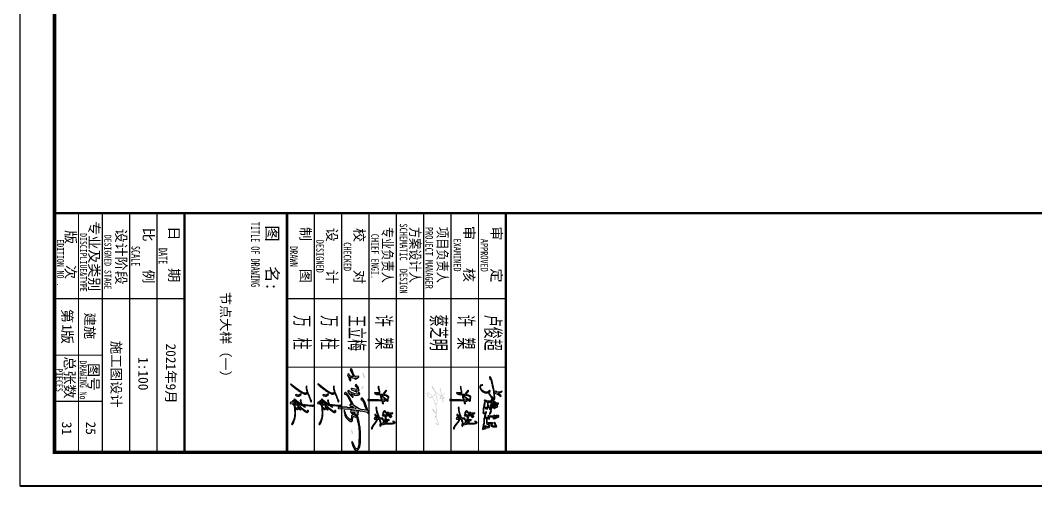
# Model space of a CAD drawing. Extents: x 826826 to 1642106, y -156213 to 399140.
# Drawn here: x 1490346 to 1497771, y 282493 to 285901 of the extents above; entities that cross this region are included whole.
import ezdxf
from ezdxf.enums import TextEntityAlignment as Align

# ---------------------------------------------------------------- set-up
doc = ezdxf.new("R2010")
doc.units = 0
doc.header["$LTSCALE"] = 1000
doc.layers.get('0').update_dxf_attribs({"linetype": 'CONTINUOUS'})
doc.layers.add('yichutu', color=7, linetype='CONTINUOUS')
doc.layers.add('图签文字', color=4, linetype='CONTINUOUS')
for name, color, linetype, lineweight in [('可改文字', 6, 'CONTINUOUS', 18), ('图框', 9, 'CONTINUOUS', 18), ('图签', 147, 'CONTINUOUS', 18)]:
    doc.layers.add(name, color=color, linetype=linetype, lineweight=lineweight)
doc.styles.add('宋体', font='', dxfattribs={"height": 50})
doc.styles.add('建筑图签-1', font='simhei.ttf', dxfattribs={"width": 0.7})
doc.styles.add('建筑图签-2', font='TXT.shx', dxfattribs={"width": 0.5, "bigfont": 'HZTXT.shx'})
doc.styles.get('宋体').set_extended_font_data('SimSun')

# ---------------------------------------------------------------- blocks, each defined once
blk = doc.blocks.new('ljc')
at = {"linetype": 'Continuous'}
h = blk.add_hatch(color=0, dxfattribs=at)
h.paths.add_polyline_path([(2022.8, 1567.7), (2018.8, 1563.7), (2019.8, 1561.7), (2023.8, 1561.7), (2021.8, 1551.7), (1954.8, 1537.7), (1932.8, 1529.7), (1929.8, 1526.7), (1928.8, 1524.7), (1930.8, 1522.7), (1943.8, 1523.7), (1945.8, 1525.7), (1941.8, 1527.7), (1959.8, 1534.7), (1966.8, 1534.7), (1974.8, 1537.7), (1984.8, 1538.7), (1997.8, 1542.7), (2009.8, 1543.7), (2017.8, 1546.7), (2024.8, 1545.7), (2034.8, 1548.7), (2060.8, 1549.7), (2051.8, 1536.7), (2041.8, 1527.7), (2027.8, 1520.7), (2022.8, 1520.7), (2017.8, 1525.7), (2014.8, 1526.7), (2012.8, 1524.7), (2012.8, 1520.7), (2018.8, 1515.7), (2021.8, 1507.7), (2021.8, 1493.7), (2011.8, 1476.7), (1999.8, 1468.7), (1987.8, 1466.7), (1981.8, 1472.7), (1979.8, 1479.7), (1977.8, 1481.7), (1977.8, 1474.7), (1980.8, 1467.7), (1987.8, 1462.7), (1993.8, 1462.7), (2004.8, 1466.7), (2017.8, 1477.7), (2026.8, 1492.7), (2027.8, 1503.7), (2024.8, 1516.7), (2032.8, 1517.7), (2053.8, 1532.7), (2066.8, 1548.7), (2066.8, 1551.7), (2063.8, 1554.7), (2028.8, 1552.7), (2035.8, 1574.7), (2048.8, 1590.7), (2046.8, 1592.7), (2042.8, 1591.7), (2027.8, 1572.7), (2024.8, 1588.7), (2020.8, 1596.7), (2017.8, 1598.7), (2016.8, 1596.7), (2019.8, 1589.7)])
h.paths.add_polyline_path([(2080.8, 1521.7), (2080.8, 1527.7), (2074.8, 1540.7), (2092.8, 1561.7), (2096.8, 1571.7), (2093.8, 1576.7), (2086.8, 1575.7), (2088.8, 1571.7), (2091.8, 1571.7), (2090.8, 1566.7), (2079.8, 1550.7), (2065.8, 1536.7), (2064.8, 1534.7), (2066.8, 1532.7), (2072.8, 1534.7), (2076.8, 1522.7), (2076.8, 1512.7), (2071.8, 1495.7), (2071.8, 1491.7), (2073.8, 1489.7), (2077.8, 1493.7), (2082.8, 1509.7), (2098.8, 1509.7), (2118.8, 1506.7), (2118.8, 1499.7), (2115.8, 1495.7), (2107.8, 1492.7), (2086.8, 1495.7), (2083.8, 1491.7), (2086.8, 1488.7), (2102.8, 1487.7), (2121.8, 1482.7), (2139.8, 1483.7), (2147.8, 1481.7), (2151.8, 1485.7), (2151.8, 1490.7), (2147.8, 1487.7), (2124.8, 1487.7), (2113.8, 1489.7), (2123.8, 1498.7), (2125.8, 1508.7), (2120.8, 1511.7), (2118.8, 1510.7), (2107.8, 1513.7), (2123.8, 1522.7), (2131.8, 1531.7), (2129.8, 1534.7), (2120.8, 1535.7), (2114.8, 1532.7), (2108.8, 1532.7), (2122.8, 1554.7), (2120.8, 1558.7), (2113.8, 1556.7), (2115.8, 1563.7), (2114.8, 1568.7), (2110.8, 1572.7), (2104.8, 1571.7), (2092.8, 1553.7)])
h.paths.add_polyline_path([(2088.8, 1534.7), (2096.8, 1534.7), (2111.8, 1550.7), (2115.8, 1551.7), (2110.8, 1542.7), (2098.8, 1527.7), (2100.8, 1525.7), (2113.8, 1527.7), (2120.8, 1530.7), (2123.8, 1529.7), (2117.8, 1523.7), (2100.8, 1514.7), (2083.8, 1513.7), (2083.8, 1517.7)], flags=16)
h.paths.add_polyline_path([(2092.8, 1536.7), (2094.8, 1539.7), (2102.8, 1545.7), (2095.8, 1536.7)], flags=16)
h.paths.add_polyline_path([(2092.8, 1543.7), (2093.8, 1548.7), (2105.8, 1567.7), (2108.8, 1568.7), (2110.8, 1566.7), (2107.8, 1553.7), (2103.8, 1549.7)], flags=16)
h.paths.add_polyline_path([(2140.8, 1533.7), (2137.8, 1532.7), (2136.8, 1530.7), (2141.8, 1526.7), (2154.8, 1521.7), (2157.8, 1522.7), (2152.8, 1527.7)])
h.paths.add_polyline_path([(2174.8, 1521.7), (2172.8, 1523.7), (2171.8, 1545.7), (2182.8, 1544.7), (2184.8, 1546.7), (2182.8, 1556.7), (2177.8, 1565.7), (2176.8, 1560.7), (2179.8, 1555.7), (2180.8, 1549.7), (2174.8, 1549.7), (2169.8, 1553.7), (2168.8, 1573.7), (2170.8, 1573.7), (2174.8, 1568.7), (2175.8, 1570.7), (2169.8, 1578.7), (2166.8, 1578.7), (2164.8, 1576.7), (2163.8, 1561.7), (2165.8, 1552.7), (2162.8, 1552.7), (2161.8, 1550.7), (2166.8, 1546.7), (2168.8, 1536.7), (2168.8, 1523.7), (2165.8, 1520.7), (2164.8, 1516.7), (2167.8, 1512.7), (2169.8, 1512.7), (2172.8, 1516.7), (2179.8, 1516.7), (2177.8, 1501.7), (2174.8, 1499.7), (2166.8, 1498.7), (2174.8, 1495.7), (2179.8, 1496.7), (2182.8, 1499.7), (2183.8, 1510.7), (2186.8, 1520.7), (2184.8, 1522.7)])
h.paths.add_polyline_path([(2232.8, 1541.7), (2232.8, 1563.7), (2230.8, 1566.7), (2214.8, 1557.7), (2209.8, 1556.7), (2205.8, 1551.7), (2210.8, 1547.7), (2210.8, 1550.7), (2228.8, 1559.7), (2227.8, 1541.7), (2226.8, 1536.7), (2223.8, 1532.7), (2219.8, 1533.7), (2212.8, 1541.7), (2210.8, 1542.7), (2208.8, 1540.7), (2208.8, 1507.7), (2188.8, 1507.7), (2186.8, 1505.7), (2190.8, 1502.7), (2212.8, 1502.7), (2216.8, 1510.7), (2221.8, 1515.7), (2231.8, 1517.7), (2233.8, 1512.7), (2233.8, 1504.7), (2226.8, 1504.7), (2231.8, 1501.7), (2231.8, 1499.7), (2227.8, 1496.7), (2228.8, 1492.7), (2238.8, 1494.7), (2242.8, 1488.7), (2242.8, 1485.7), (2211.8, 1491.7), (2188.8, 1491.7), (2178.8, 1493.7), (2175.8, 1495.7), (2166.8, 1495.7), (2163.8, 1497.7), (2153.8, 1498.7), (2146.8, 1502.7), (2143.8, 1502.7), (2142.8, 1500.7), (2143.8, 1497.7), (2152.8, 1493.7), (2173.8, 1490.7), (2185.8, 1486.7), (2210.8, 1486.7), (2221.8, 1483.7), (2229.8, 1483.7), (2242.8, 1479.7), (2248.8, 1479.7), (2250.8, 1481.7), (2243.8, 1495.7), (2245.8, 1498.7), (2237.8, 1502.7), (2238.8, 1512.7), (2236.8, 1519.7), (2232.8, 1522.7), (2223.8, 1521.7), (2213.8, 1515.7), (2211.8, 1521.7), (2212.8, 1535.7), (2219.8, 1529.7), (2227.8, 1529.7), (2229.8, 1531.7)])
at = {"color": 0, "linetype": 'Continuous'}
for points in [[(1929.8, 1526.7), (1928.8, 1524.7), (1930.8, 1522.7), (1943.8, 1523.7), (1945.8, 1525.7), (1941.8, 1527.7), (1959.8, 1534.7), (1966.8, 1534.7), (1974.8, 1537.7), (1984.8, 1538.7), (1997.8, 1542.7), (2009.8, 1543.7), (2017.8, 1546.7), (2024.8, 1545.7), (2034.8, 1548.7), (2060.8, 1549.7), (2051.8, 1536.7), (2041.8, 1527.7), (2027.8, 1520.7), (2022.8, 1520.7), (2017.8, 1525.7), (2014.8, 1526.7), (2012.8, 1524.7), (2012.8, 1520.7), (2018.8, 1515.7), (2021.8, 1507.7), (2021.8, 1493.7), (2011.8, 1476.7), (1999.8, 1468.7), (1987.8, 1466.7), (1981.8, 1472.7), (1979.8, 1479.7), (1977.8, 1481.7), (1977.8, 1474.7), (1980.8, 1467.7), (1987.8, 1462.7), (1993.8, 1462.7), (2004.8, 1466.7), (2017.8, 1477.7), (2026.8, 1492.7), (2027.8, 1503.7), (2024.8, 1516.7), (2032.8, 1517.7), (2053.8, 1532.7), (2066.8, 1548.7), (2066.8, 1551.7), (2063.8, 1554.7), (2028.8, 1552.7), (2035.8, 1574.7), (2048.8, 1590.7), (2046.8, 1592.7), (2042.8, 1591.7), (2027.8, 1572.7), (2024.8, 1588.7), (2020.8, 1596.7), (2017.8, 1598.7), (2016.8, 1596.7), (2019.8, 1589.7), (2022.8, 1567.7), (2018.8, 1563.7), (2019.8, 1561.7), (2023.8, 1561.7), (2021.8, 1551.7), (1954.8, 1537.7), (1932.8, 1529.7), (1929.8, 1526.7)], [(2015.8, 1560.7), (2014.8, 1559.7), (2016.8, 1559.7), (2015.8, 1560.7)], [(2016.8, 1561.7), (2015.8, 1560.7), (2018.8, 1560.7), (2016.8, 1561.7)], [(2065.8, 1536.7), (2064.8, 1534.7), (2066.8, 1532.7), (2072.8, 1534.7), (2076.8, 1522.7), (2076.8, 1512.7), (2071.8, 1495.7), (2071.8, 1491.7), (2073.8, 1489.7), (2077.8, 1493.7), (2082.8, 1509.7), (2098.8, 1509.7), (2118.8, 1506.7), (2118.8, 1499.7), (2115.8, 1495.7), (2107.8, 1492.7), (2086.8, 1495.7), (2083.8, 1491.7), (2086.8, 1488.7), (2102.8, 1487.7), (2121.8, 1482.7), (2139.8, 1483.7), (2147.8, 1481.7), (2151.8, 1485.7), (2151.8, 1490.7), (2147.8, 1487.7), (2124.8, 1487.7), (2113.8, 1489.7), (2123.8, 1498.7), (2125.8, 1508.7), (2120.8, 1511.7), (2118.8, 1510.7), (2107.8, 1513.7), (2123.8, 1522.7), (2131.8, 1531.7), (2129.8, 1534.7), (2120.8, 1535.7), (2114.8, 1532.7), (2108.8, 1532.7), (2122.8, 1554.7), (2120.8, 1558.7), (2113.8, 1556.7), (2115.8, 1563.7), (2114.8, 1568.7), (2110.8, 1572.7), (2104.8, 1571.7), (2092.8, 1553.7), (2080.8, 1521.7), (2080.8, 1527.7), (2074.8, 1540.7), (2092.8, 1561.7), (2096.8, 1571.7), (2093.8, 1576.7), (2086.8, 1575.7), (2088.8, 1571.7), (2091.8, 1571.7), (2090.8, 1566.7), (2079.8, 1550.7), (2065.8, 1536.7)], [(2083.8, 1513.7), (2083.8, 1517.7), (2088.8, 1534.7), (2096.8, 1534.7), (2111.8, 1550.7), (2115.8, 1551.7), (2110.8, 1542.7), (2098.8, 1527.7), (2100.8, 1525.7), (2113.8, 1527.7), (2120.8, 1530.7), (2123.8, 1529.7), (2117.8, 1523.7), (2100.8, 1514.7), (2083.8, 1513.7)], [(2092.8, 1543.7), (2093.8, 1548.7), (2105.8, 1567.7), (2108.8, 1568.7), (2110.8, 1566.7), (2107.8, 1553.7), (2103.8, 1549.7), (2092.8, 1543.7)], [(2143.8, 1502.7), (2142.8, 1500.7), (2143.8, 1497.7), (2152.8, 1493.7), (2173.8, 1490.7), (2185.8, 1486.7), (2210.8, 1486.7), (2221.8, 1483.7), (2229.8, 1483.7), (2242.8, 1479.7), (2248.8, 1479.7), (2250.8, 1481.7), (2243.8, 1495.7), (2245.8, 1498.7), (2237.8, 1502.7), (2238.8, 1512.7), (2236.8, 1519.7), (2232.8, 1522.7), (2223.8, 1521.7), (2213.8, 1515.7), (2211.8, 1521.7), (2212.8, 1535.7), (2219.8, 1529.7), (2227.8, 1529.7), (2229.8, 1531.7), (2232.8, 1541.7), (2232.8, 1563.7), (2230.8, 1566.7), (2214.8, 1557.7), (2209.8, 1556.7), (2205.8, 1551.7), (2210.8, 1547.7), (2210.8, 1550.7), (2228.8, 1559.7), (2227.8, 1541.7), (2226.8, 1536.7), (2223.8, 1532.7), (2219.8, 1533.7), (2212.8, 1541.7), (2210.8, 1542.7), (2208.8, 1540.7), (2208.8, 1507.7), (2188.8, 1507.7), (2186.8, 1505.7), (2190.8, 1502.7), (2212.8, 1502.7), (2216.8, 1510.7), (2221.8, 1515.7), (2231.8, 1517.7), (2233.8, 1512.7), (2233.8, 1504.7), (2226.8, 1504.7), (2231.8, 1501.7), (2231.8, 1499.7), (2227.8, 1496.7), (2228.8, 1492.7), (2238.8, 1494.7), (2242.8, 1488.7), (2242.8, 1485.7), (2211.8, 1491.7), (2188.8, 1491.7), (2178.8, 1493.7), (2175.8, 1495.7), (2166.8, 1495.7), (2163.8, 1497.7), (2153.8, 1498.7), (2146.8, 1502.7), (2143.8, 1502.7)], [(2162.8, 1552.7), (2161.8, 1550.7), (2166.8, 1546.7), (2168.8, 1536.7), (2168.8, 1523.7), (2165.8, 1520.7), (2164.8, 1516.7), (2167.8, 1512.7), (2169.8, 1512.7), (2172.8, 1516.7), (2179.8, 1516.7), (2177.8, 1501.7), (2174.8, 1499.7), (2166.8, 1498.7), (2174.8, 1495.7), (2179.8, 1496.7), (2182.8, 1499.7), (2183.8, 1510.7), (2186.8, 1520.7), (2184.8, 1522.7), (2174.8, 1521.7), (2172.8, 1523.7), (2171.8, 1545.7), (2182.8, 1544.7), (2184.8, 1546.7), (2182.8, 1556.7), (2177.8, 1565.7), (2176.8, 1560.7), (2179.8, 1555.7), (2180.8, 1549.7), (2174.8, 1549.7), (2169.8, 1553.7), (2168.8, 1573.7), (2170.8, 1573.7), (2174.8, 1568.7), (2175.8, 1570.7), (2169.8, 1578.7), (2166.8, 1578.7), (2164.8, 1576.7), (2163.8, 1561.7), (2165.8, 1552.7), (2162.8, 1552.7)], [(2176.8, 1568.7), (2175.8, 1569.7), (2174.8, 1566.7), (2176.8, 1564.7), (2176.8, 1568.7)], [(2092.8, 1536.7), (2094.8, 1539.7), (2102.8, 1545.7), (2095.8, 1536.7), (2092.8, 1536.7)], [(2137.8, 1532.7), (2136.8, 1530.7), (2141.8, 1526.7), (2154.8, 1521.7), (2157.8, 1522.7), (2152.8, 1527.7), (2140.8, 1533.7), (2137.8, 1532.7)]]:
    blk.add_lwpolyline(points, dxfattribs=at)
blk = doc.blocks.new('A$C6AF37BC7')
h = blk.add_hatch(color=256)
h.paths.add_polyline_path([(660, -48), (672, -48), (678, -96)], flags=16)
h.paths.add_polyline_path([(708, 144), (702, 150), (660, 126), (672, 66), (666, 36), (456, -42), (366, -60), (294, -60), (276, -72), (288, -96), (456, -72), (612, -12), (564, -102), (552, -114), (546, -96), (534, -102), (534, -138), (558, -144), (654, -18), (654, 6), (672, 12), (678, -30), (648, -30), (642, -54), (654, -84), (654, -138), (684, -168), (708, -156), (714, -60), (804, -108), (948, -228), (1038, -258), (1062, -258), (1074, -246), (1056, -228), (1032, -228), (954, -192), (786, -60), (708, -30), (714, 24), (756, 30), (816, 54), (954, 48), (972, 66), (948, 84), (810, 84), (702, 48), (690, 120), (726, 132), (720, 144)])
h.paths.add_polyline_path([(852, 216), (864, 216), (870, 174), (840, 198)], flags=16)
h.paths.add_polyline_path([(-312, 282), (-318, 288), (-336, 288), (-348, 276), (-246, 180), (-222, 192), (-222, 210)], flags=17)
h.paths.add_polyline_path([(546, 330), (552, 330), (564, 300), (558, 216), (486, 174), (462, 180), (438, 222)], flags=16)
h.paths.add_polyline_path([(-102, 342), (-48, 336), (-18, 324), (18, 324), (-36, 246), (-174, 96), (-156, 246), (-132, 306)], flags=16)
h.paths.add_polyline_path([(-66, 366), (-72, 372), (-108, 372), (-138, 342), (-168, 288), (-192, 192), (-204, 18), (-228, -78), (-228, 6), (-258, 42), (-306, 48), (-438, 12), (-456, 12), (-468, 24), (-498, 0), (-486, -12), (-420, -12), (-318, 18), (-270, 18), (-252, -6), (-252, -102), (-264, -138), (-240, -156), (-216, -132), (-192, -72), (-174, 60), (-108, 66), (12, 108), (0, 0), (0, -366), (-18, -342), (-24, -372), (-6, -396), (24, -396), (24, -78), (42, 120), (108, 132), (132, 144), (144, 162), (132, 174), (66, 162), (48, 210), (48, 240), (18, 240), (12, 138), (-144, 90), (-114, 138), (-24, 228), (54, 330), (36, 354), (-18, 354)])
h.paths.add_polyline_path([(756, 378), (750, 384), (732, 384), (714, 366), (732, 360), (738, 324), (714, 180), (714, 156), (726, 144), (750, 162), (762, 366)])
h.paths.add_polyline_path([(498, 516), (492, 522), (474, 516), (492, 474), (486, 378), (444, 336), (468, 324), (552, 366), (426, 246), (408, 210), (414, 192), (462, 150), (504, 150), (552, 180), (552, 138), (570, 132), (582, 150), (588, 198), (666, 258), (648, 246), (690, 240), (702, 258), (666, 294), (588, 240), (588, 324), (564, 348), (630, 402), (654, 426), (654, 438), (636, 444), (534, 390), (576, 432), (618, 456), (630, 480), (606, 486), (570, 462), (516, 408), (516, 492)])
h.paths.add_polyline_path([(846, 594), (840, 600), (828, 600), (798, 570), (780, 522), (792, 516), (840, 570), (852, 516), (864, 264), (840, 246), (792, 246), (786, 258), (804, 294), (804, 324), (786, 330), (756, 264), (756, 240), (810, 204), (786, 174), (792, 162), (822, 186), (888, 102), (900, 96), (918, 114), (894, 216), (882, 510), (870, 570)])
at = {"linetype": 'Continuous'}
for points in [[(-66, 366), (-72, 372), (-108, 372), (-138, 342), (-168, 288), (-192, 192), (-204, 18), (-228, -78), (-228, 6), (-258, 42), (-306, 48), (-438, 12), (-456, 12), (-468, 24), (-498, 0), (-486, -12), (-420, -12), (-318, 18), (-270, 18), (-252, -6), (-252, -102), (-264, -138), (-240, -156), (-216, -132), (-192, -72), (-174, 60), (-108, 66), (12, 108), (0, 0), (0, -366), (-18, -342), (-24, -372), (-6, -396), (24, -396), (24, -78), (42, 120), (108, 132), (132, 144), (144, 162), (132, 174), (66, 162), (48, 210), (48, 240), (18, 240), (12, 138), (-144, 90), (-114, 138), (-24, 228), (54, 330), (36, 354), (-18, 354), (-66, 366)], [(498, 516), (492, 522), (474, 516), (492, 474), (486, 378), (444, 336), (468, 324), (552, 366), (426, 246), (408, 210), (414, 192), (462, 150), (504, 150), (552, 180), (552, 138), (570, 132), (582, 150), (588, 198), (666, 258), (648, 246), (690, 240), (702, 258), (666, 294), (588, 240), (588, 324), (564, 348), (630, 402), (654, 426), (654, 438), (636, 444), (534, 390), (576, 432), (618, 456), (630, 480), (606, 486), (570, 462), (516, 408), (516, 492), (498, 516)], [(756, 378), (750, 384), (732, 384), (714, 366), (732, 360), (738, 324), (714, 180), (714, 156), (726, 144), (750, 162), (762, 366), (756, 378)], [(846, 594), (840, 600), (828, 600), (798, 570), (780, 522), (792, 516), (840, 570), (852, 516), (864, 264), (840, 246), (792, 246), (786, 258), (804, 294), (804, 324), (786, 330), (756, 264), (756, 240), (810, 204), (786, 174), (792, 162), (822, 186), (888, 102), (900, 96), (918, 114), (894, 216), (882, 510), (870, 570), (846, 594)], [(-312, 282), (-318, 288), (-336, 288), (-348, 276), (-246, 180), (-222, 192), (-222, 210), (-312, 282)], [(-102, 342), (-48, 336), (-18, 324), (18, 324), (-36, 246), (-174, 96), (-156, 246), (-132, 306), (-102, 342)], [(708, 144), (702, 150), (660, 126), (672, 66), (666, 36), (456, -42), (366, -60), (294, -60), (276, -72), (288, -96), (456, -72), (612, -12), (564, -102), (552, -114), (546, -96), (534, -102), (534, -138), (558, -144), (654, -18), (654, 6), (672, 12), (678, -30), (648, -30), (642, -54), (654, -84), (654, -138), (684, -168), (708, -156), (714, -60), (804, -108), (948, -228), (1038, -258), (1062, -258), (1074, -246), (1056, -228), (1032, -228), (954, -192), (786, -60), (708, -30), (714, 24), (756, 30), (816, 54), (954, 48), (972, 66), (948, 84), (810, 84), (702, 48), (690, 120), (726, 132), (720, 144), (708, 144)], [(546, 330), (552, 330), (564, 300), (558, 216), (486, 174), (462, 180), (438, 222), (546, 330)], [(852, 216), (864, 216), (870, 174), (840, 198), (852, 216)], [(660, -48), (672, -48), (678, -96), (660, -48)]]:
    blk.add_lwpolyline(points, dxfattribs=at)
blk = doc.blocks.new('GFDDDDRG')
at = {"linetype": 'Continuous'}
h = blk.add_hatch(color=0, dxfattribs=at)
h.paths.add_polyline_path([(898707, -158931), (898709, -158928), (898704, -158914), (898704, -158897), (898689, -158882), (898689, -158871), (898666, -158816), (898649, -158759), (898612, -158707), (898600, -158707), (898591, -158721), (898612, -158738), (898635, -158776), (898646, -158816), (898672, -158871), (898672, -158882), (898640, -158874), (898594, -158871), (898565, -158862), (898488, -158813), (898421, -158684), (898396, -158646), (898373, -158623), (898361, -158623), (898352, -158632), (898349, -158649), (898364, -158652), (898370, -158646), (898396, -158678), (898459, -158796), (898439, -158793), (898430, -158805), (898430, -158813), (898453, -158839), (898462, -158839), (898465, -158833), (898453, -158819), (898470, -158828), (898485, -158851), (898479, -158854), (898465, -158848), (898401, -158845), (898384, -158839), (898263, -158839), (898257, -158845), (898257, -158854), (898263, -158859), (898427, -158865), (898488, -158874), (898499, -158885), (898496, -158888), (898473, -158880), (898450, -158885), (898439, -158897), (898442, -158917), (898473, -158946), (898453, -158966), (898453, -158992), (898447, -159006), (898450, -159018), (898447, -159026), (898424, -159015), (898387, -158975), (898364, -158928), (898358, -158900), (898347, -158880), (898344, -158905), (898355, -158952), (898373, -158986), (898410, -159029), (898439, -159047), (898459, -159047), (898468, -159032), (898468, -159006), (898476, -158972), (898488, -158972), (898514, -158983), (898525, -158975), (898519, -158963), (898499, -158954), (898459, -158908), (898485, -158905), (898502, -158911), (898491, -158914), (898488, -158920), (898519, -158940), (898522, -158963), (898528, -158969), (898542, -159044), (898548, -159055), (898554, -159104), (898560, -159116), (898568, -159228), (898563, -159375), (898557, -159407), (898545, -159435), (898534, -159447), (898522, -159447), (898505, -159430), (898468, -159346), (898462, -159340), (898456, -159343), (898456, -159360), (898476, -159415), (898496, -159450), (898517, -159467), (898528, -159470), (898542, -159464), (898557, -159450), (898574, -159415), (898583, -159360), (898586, -159214), (898580, -159136), (898574, -159119), (898563, -159029), (898540, -158949), (898545, -158949), (898557, -158937), (898551, -158926), (898534, -158920), (898554, -158917), (898557, -158903), (898548, -158897), (898525, -158894), (898517, -158882), (898571, -158888), (898580, -158897), (898600, -158891), (898684, -158908), (898701, -158934)])
h.paths.add_polyline_path([(898519, -158856), (898522, -158859), (898508, -158856), (898502, -158848)], flags=16)
h.paths.add_polyline_path([(898344, -158874), (898347, -158877), (898347, -158865), (898341, -158871)], flags=17)
h.paths.add_polyline_path([(898476, -159219), (898479, -159214), (898459, -159173), (898447, -159165), (898445, -159179), (898456, -159205), (898456, -159222), (898468, -159231)], flags=17)
h.paths.add_polyline_path([(898519, -158407), (898522, -158407), (898517, -158410)], flags=16)
h.paths.add_polyline_path([(898557, -158401), (898560, -158399), (898560, -158390), (898551, -158384), (898514, -158390), (898502, -158387), (898485, -158355), (898459, -158283), (898450, -158275), (898445, -158275), (898436, -158286), (898482, -158390), (898462, -158390), (898427, -158378), (898413, -158350), (898398, -158355), (898396, -158367), (898419, -158416), (898421, -158433), (898433, -158450), (898442, -158448), (898442, -158427), (898433, -158396), (898470, -158410), (898496, -158413), (898508, -158427), (898522, -158424), (898534, -158413)])
h.paths.add_polyline_path([(898563, -158597), (898565, -158594), (898560, -158586), (898554, -158551), (898522, -158505), (898511, -158511), (898508, -158525), (898528, -158545), (898534, -158557), (898537, -158574), (898522, -158580), (898465, -158563), (898453, -158563), (898447, -158568), (898447, -158577), (898456, -158586), (898522, -158612), (898528, -158617), (898537, -158615), (898508, -158597)])
h.paths.add_polyline_path([(898571, -158652), (898574, -158649), (898571, -158632), (898554, -158623), (898551, -158629), (898560, -158638), (898540, -158646), (898499, -158643), (898436, -158615), (898413, -158592), (898401, -158597), (898401, -158612), (898427, -158652), (898468, -158689), (898476, -158689), (898479, -158684), (898442, -158638), (898508, -158666), (898551, -158664)])
h.paths.add_polyline_path([(898629, -158543), (898632, -158540), (898623, -158528), (898617, -158528), (898606, -158543), (898603, -158560), (898594, -158571), (898614, -158574)])
h.paths.add_polyline_path([(898649, -158410), (898652, -158407), (898652, -158396), (898632, -158352), (898632, -158338), (898623, -158332), (898614, -158350), (898635, -158401), (898632, -158407), (898637, -158416)])
h = blk.add_hatch(color=256, dxfattribs=at)
h.paths.add_polyline_path([(897805, -158634), (897807, -158633), (897807, -158628), (897799, -158622), (897787, -158634), (897769, -158634), (897738, -158622), (897688, -158592), (897657, -158568), (897649, -158565), (897588, -158514), (897568, -158495), (897559, -158499), (897559, -158504), (897571, -158511), (897579, -158520), (897652, -158579), (897658, -158580), (897672, -158592), (897730, -158630), (897765, -158645), (897786, -158648), (897798, -158643)])
h.paths.add_polyline_path([(897868, -158756), (897870, -158754), (897868, -158741), (897856, -158720), (897846, -158690), (897838, -158678), (897825, -158642), (897822, -158639), (897820, -158628), (897816, -158621), (897811, -158600), (897805, -158586), (897801, -158558), (897801, -158532), (897798, -158525), (897792, -158537), (897792, -158568), (897802, -158613), (897810, -158628), (897811, -158637), (897823, -158667), (897829, -158676), (897835, -158696), (897849, -158724), (897849, -158730), (897858, -158757), (897862, -158760)])
h.paths.add_polyline_path([(897717, -158651), (897718, -158649), (897718, -158645), (897711, -158640), (897685, -158663), (897679, -158664), (897642, -158654), (897636, -158657), (897634, -158664), (897642, -158670), (897655, -158670), (897666, -158675), (897687, -158676), (897700, -158669)])
h.paths.add_polyline_path([(897903, -158817), (897904, -158816), (897904, -158813), (897898, -158807), (897876, -158811), (897853, -158811), (897738, -158799), (897723, -158769), (897717, -158748), (897717, -158736), (897712, -158732), (897705, -158733), (897703, -158742), (897712, -158768), (897712, -158774), (897724, -158796), (897706, -158798), (897681, -158795), (897673, -158780), (897667, -158774), (897691, -158787), (897696, -158787), (897699, -158784), (897694, -158775), (897678, -158768), (897648, -158747), (897643, -158739), (897627, -158723), (897625, -158718), (897618, -158717), (897612, -158723), (897643, -158756), (897664, -158784), (897669, -158792), (897655, -158793), (897628, -158787), (897618, -158787), (897612, -158772), (897613, -158769), (897637, -158769), (897642, -158772), (897645, -158766), (897642, -158763), (897618, -158760), (897610, -158762), (897604, -158745), (897600, -158741), (897592, -158744), (897597, -158762), (897568, -158766), (897562, -158769), (897555, -158778), (897559, -158787), (897562, -158786), (897591, -158790), (897607, -158796), (897616, -158825), (897622, -158861), (897624, -158934), (897622, -158952), (897619, -158960), (897621, -158970), (897618, -158975), (897618, -158987), (897610, -159009), (897610, -159018), (897586, -159071), (897577, -159081), (897579, -159089), (897585, -159093), (897592, -159090), (897604, -159069), (897616, -159039), (897625, -159011), (897633, -158966), (897636, -158928), (897634, -158873), (897631, -158861), (897630, -158834), (897621, -158796), (897636, -158801), (897670, -158804), (897672, -158808), (897666, -158826), (897676, -158837), (897679, -158834), (897679, -158825), (897687, -158811), (897687, -158805), (897718, -158807), (897732, -158810), (897751, -158826), (897763, -158832), (897777, -158835), (897780, -158829), (897754, -158817), (897748, -158810), (897879, -158823), (897889, -158823)])
h.paths.add_polyline_path([(897822, -158904), (897823, -158903), (897823, -158891), (897820, -158886), (897813, -158885), (897808, -158888), (897805, -158894), (897810, -158900), (897805, -158903), (897798, -158901), (897777, -158891), (897738, -158862), (897733, -158856), (897715, -158844), (897703, -158832), (897697, -158832), (897693, -158838), (897693, -158850), (897696, -158856), (897684, -158850), (897667, -158849), (897658, -158856), (897654, -158855), (897640, -158840), (897634, -158843), (897645, -158862), (897658, -158871), (897669, -158871), (897675, -158862), (897681, -158862), (897709, -158877), (897715, -158870), (897706, -158847), (897789, -158910), (897801, -158915), (897811, -158915), (897822, -158907)], flags=17)
h = blk.add_hatch(color=256, dxfattribs=at)
h.paths.add_polyline_path([(898205, -158634), (898207, -158633), (898207, -158628), (898199, -158622), (898187, -158634), (898169, -158634), (898138, -158622), (898088, -158592), (898057, -158568), (898049, -158565), (897988, -158514), (897968, -158495), (897959, -158499), (897959, -158504), (897971, -158511), (897979, -158520), (898052, -158579), (898058, -158580), (898072, -158592), (898130, -158630), (898165, -158645), (898186, -158648), (898198, -158643)])
h.paths.add_polyline_path([(898268, -158756), (898270, -158754), (898268, -158741), (898256, -158720), (898246, -158690), (898238, -158678), (898225, -158642), (898222, -158639), (898220, -158628), (898216, -158621), (898211, -158600), (898205, -158586), (898201, -158558), (898201, -158532), (898198, -158525), (898192, -158537), (898192, -158568), (898202, -158613), (898210, -158628), (898211, -158637), (898223, -158667), (898229, -158676), (898235, -158696), (898249, -158724), (898249, -158730), (898258, -158757), (898262, -158760)])
h.paths.add_polyline_path([(898117, -158651), (898118, -158649), (898118, -158645), (898111, -158640), (898085, -158663), (898079, -158664), (898042, -158654), (898036, -158657), (898034, -158664), (898042, -158670), (898055, -158670), (898066, -158675), (898087, -158676), (898100, -158669)])
h.paths.add_polyline_path([(898303, -158817), (898304, -158816), (898304, -158813), (898298, -158807), (898276, -158811), (898253, -158811), (898138, -158799), (898123, -158769), (898117, -158748), (898117, -158736), (898112, -158732), (898105, -158733), (898103, -158742), (898112, -158768), (898112, -158774), (898124, -158796), (898106, -158798), (898081, -158795), (898073, -158780), (898067, -158774), (898091, -158787), (898096, -158787), (898099, -158784), (898094, -158775), (898078, -158768), (898048, -158747), (898043, -158739), (898027, -158723), (898025, -158718), (898018, -158717), (898012, -158723), (898043, -158756), (898064, -158784), (898069, -158792), (898055, -158793), (898028, -158787), (898018, -158787), (898012, -158772), (898013, -158769), (898037, -158769), (898042, -158772), (898045, -158766), (898042, -158763), (898018, -158760), (898010, -158762), (898004, -158745), (898000, -158741), (897992, -158744), (897997, -158762), (897968, -158766), (897962, -158769), (897955, -158778), (897959, -158787), (897962, -158786), (897991, -158790), (898007, -158796), (898016, -158825), (898022, -158861), (898024, -158934), (898022, -158952), (898019, -158960), (898021, -158970), (898018, -158975), (898018, -158987), (898010, -159009), (898010, -159018), (897986, -159071), (897977, -159081), (897979, -159089), (897985, -159093), (897992, -159090), (898004, -159069), (898016, -159039), (898025, -159011), (898033, -158966), (898036, -158928), (898034, -158873), (898031, -158861), (898030, -158834), (898021, -158796), (898036, -158801), (898070, -158804), (898072, -158808), (898066, -158826), (898076, -158837), (898079, -158834), (898079, -158825), (898087, -158811), (898087, -158805), (898118, -158807), (898132, -158810), (898151, -158826), (898163, -158832), (898177, -158835), (898180, -158829), (898154, -158817), (898148, -158810), (898279, -158823), (898289, -158823)])
h.paths.add_polyline_path([(898222, -158904), (898223, -158903), (898223, -158891), (898220, -158886), (898213, -158885), (898208, -158888), (898205, -158894), (898210, -158900), (898205, -158903), (898198, -158901), (898177, -158891), (898138, -158862), (898133, -158856), (898115, -158844), (898103, -158832), (898097, -158832), (898093, -158838), (898093, -158850), (898096, -158856), (898084, -158850), (898067, -158849), (898058, -158856), (898054, -158855), (898040, -158840), (898034, -158843), (898045, -158862), (898058, -158871), (898069, -158871), (898075, -158862), (898081, -158862), (898109, -158877), (898115, -158870), (898106, -158847), (898189, -158910), (898201, -158915), (898211, -158915), (898222, -158907)], flags=17)
h = blk.add_hatch(color=0, dxfattribs=at)
h.dxf.hatch_style = 1
h.paths.add_polyline_path([(899783, -158692), (899785, -158692), (899787, -158695), (899789, -158694), (899791, -158697), (899801, -158703), (899787, -158707)], flags=16)
h.paths.add_polyline_path([(899767, -158685), (899770, -158685), (899774, -158689), (899774, -158693), (899777, -158703), (899777, -158709), (899762, -158710), (899756, -158708), (899755, -158707), (899754, -158702), (899761, -158691)], flags=16)
h.paths.add_polyline_path([(899567, -158632), (899579, -158635), (899582, -158638), (899585, -158638), (899587, -158641), (899593, -158643), (899594, -158645), (899599, -158650), (899601, -158653), (899611, -158660), (899611, -158664), (899618, -158671), (899620, -158675), (899624, -158679), (899626, -158685), (899628, -158687), (899628, -158689), (899625, -158690), (899623, -158692), (899615, -158693), (899612, -158695), (899600, -158694), (899583, -158682), (899583, -158680), (899573, -158671), (899573, -158669), (899565, -158658), (899565, -158655), (899563, -158651), (899563, -158636)], flags=16)
h.paths.add_polyline_path([(899571, -158624), (899570, -158623), (899562, -158626), (899556, -158631), (899554, -158639), (899553, -158652), (899555, -158654), (899558, -158666), (899561, -158671), (899564, -158674), (899566, -158678), (899571, -158682), (899570, -158683), (899572, -158684), (899580, -158693), (899582, -158693), (899585, -158696), (899595, -158702), (899607, -158704), (899611, -158707), (899615, -158703), (899623, -158702), (899625, -158700), (899629, -158699), (899631, -158697), (899634, -158697), (899634, -158699), (899638, -158704), (899640, -158711), (899643, -158713), (899643, -158716), (899646, -158719), (899648, -158728), (899651, -158730), (899651, -158732), (899655, -158739), (899655, -158743), (899656, -158743), (899657, -158747), (899660, -158752), (899660, -158755), (899663, -158759), (899667, -158773), (899668, -158775), (899670, -158783), (899672, -158787), (899672, -158790), (899676, -158800), (899676, -158804), (899680, -158812), (899679, -158816), (899682, -158821), (899683, -158831), (899685, -158832), (899684, -158835), (899686, -158837), (899687, -158848), (899688, -158851), (899693, -158906), (899692, -158915), (899691, -158919), (899688, -158920), (899685, -158919), (899684, -158915), (899681, -158912), (899679, -158907), (899663, -158883), (899659, -158879), (899656, -158875), (899652, -158871), (899652, -158870), (899649, -158868), (899649, -158865), (899647, -158863), (899646, -158865), (899640, -158859), (899635, -158859), (899631, -158864), (899634, -158867), (899634, -158871), (899637, -158875), (899638, -158878), (899647, -158889), (899648, -158893), (899651, -158895), (899651, -158898), (899655, -158903), (899656, -158907), (899674, -158926), (899681, -158930), (899684, -158933), (899683, -158935), (899686, -158938), (899687, -158945), (899689, -158946), (899689, -158949), (899691, -158952), (899695, -158963), (899695, -158976), (899690, -158975), (899686, -158971), (899683, -158965), (899675, -158960), (899669, -158962), (899667, -158965), (899667, -158969), (899671, -158971), (899671, -158974), (899683, -158991), (899684, -158996), (899691, -159003), (899693, -159010), (899696, -159012), (899695, -159014), (899705, -159035), (899705, -159038), (899710, -159048), (899714, -159064), (899715, -159066), (899715, -159075), (899718, -159083), (899716, -159088), (899712, -159088), (899707, -159084), (899705, -159084), (899702, -159081), (899698, -159079), (899695, -159075), (899686, -159069), (899681, -159071), (899678, -159074), (899679, -159077), (899689, -159086), (899695, -159088), (899701, -159094), (899703, -159094), (899706, -159097), (899713, -159101), (899719, -159101), (899725, -159096), (899727, -159089), (899726, -159070), (899723, -159063), (899723, -159059), (899717, -159044), (899715, -159035), (899712, -159032), (899709, -159021), (899703, -159011), (899702, -159007), (899697, -159001), (899697, -158999), (899695, -158996), (899691, -158987), (899695, -158989), (899703, -158986), (899703, -158981), (899705, -158979), (899705, -158971), (899701, -158952), (899698, -158947), (899692, -158931), (899697, -158928), (899700, -158922), (899699, -158919), (899702, -158917), (899703, -158907), (899702, -158895), (899700, -158892), (899701, -158884), (899700, -158879), (899699, -158876), (899699, -158862), (899697, -158857), (899698, -158855), (899695, -158852), (899696, -158844), (899695, -158836), (899693, -158834), (899690, -158814), (899687, -158812), (899686, -158802), (899681, -158789), (899677, -158773), (899675, -158771), (899675, -158769), (899671, -158759), (899670, -158755), (899663, -158739), (899663, -158737), (899659, -158731), (899659, -158729), (899656, -158726), (899656, -158723), (899651, -158714), (899650, -158710), (899646, -158706), (899646, -158703), (899643, -158702), (899643, -158699), (899639, -158691), (899647, -158686), (899657, -158676), (899664, -158667), (899666, -158663), (899671, -158658), (899671, -158645), (899669, -158643), (899663, -158649), (899658, -158658), (899658, -158660), (899643, -158678), (899636, -158683), (899634, -158683), (899631, -158677), (899626, -158671), (899625, -158668), (899621, -158665), (899619, -158661), (899615, -158657), (899613, -158653), (899593, -158634), (899581, -158627), (899578, -158627), (899575, -158625)])
h.paths.add_polyline_path([(899631, -158527), (899631, -158527), (899627, -158527), (899623, -158531), (899624, -158539), (899630, -158551), (899632, -158552), (899633, -158558), (899637, -158562), (899638, -158565), (899642, -158568), (899643, -158573), (899647, -158575), (899647, -158577), (899660, -158593), (899660, -158595), (899663, -158597), (899664, -158602), (899669, -158609), (899670, -158614), (899674, -158622), (899674, -158627), (899676, -158629), (899677, -158635), (899679, -158637), (899680, -158645), (899683, -158651), (899683, -158652), (899684, -158654), (899686, -158663), (899692, -158682), (899692, -158687), (899699, -158719), (899699, -158722), (899701, -158734), (899700, -158750), (899702, -158752), (899702, -158773), (899699, -158786), (899696, -158784), (899693, -158780), (899689, -158779), (899686, -158782), (899686, -158786), (899693, -158793), (899702, -158796), (899707, -158794), (899710, -158786), (899711, -158777), (899709, -158772), (899711, -158769), (899711, -158750), (899709, -158742), (899710, -158738), (899708, -158734), (899709, -158730), (899707, -158727), (899708, -158723), (899707, -158710), (899704, -158705), (899705, -158702), (899703, -158695), (899702, -158685), (899700, -158683), (899701, -158683), (899694, -158660), (899693, -158653), (899691, -158650), (899690, -158643), (899688, -158642), (899679, -158615), (899687, -158622), (899711, -158645), (899729, -158658), (899734, -158663), (899738, -158663), (899739, -158667), (899759, -158679), (899753, -158686), (899747, -158696), (899743, -158700), (899742, -158707), (899746, -158712), (899751, -158715), (899752, -158715), (899755, -158716), (899768, -158718), (899776, -158718), (899778, -158716), (899779, -158717), (899781, -158722), (899780, -158724), (899782, -158727), (899782, -158735), (899783, -158737), (899783, -158741), (899785, -158745), (899787, -158761), (899791, -158767), (899796, -158767), (899799, -158763), (899799, -158758), (899795, -158744), (899795, -158739), (899791, -158731), (899788, -158715), (899803, -158710), (899816, -158708), (899819, -158703), (899818, -158698), (899816, -158696), (899806, -158693), (899801, -158690), (899797, -158689), (899780, -158681), (899781, -158679), (899779, -158677), (899781, -158673), (899815, -158647), (899819, -158642), (899819, -158639), (899818, -158636), (899811, -158637), (899796, -158651), (899776, -158664), (899775, -158659), (899774, -158658), (899772, -158647), (899771, -158645), (899771, -158641), (899766, -158623), (899767, -158621), (899765, -158620), (899763, -158603), (899761, -158597), (899761, -158590), (899759, -158585), (899759, -158580), (899760, -158578), (899759, -158576), (899759, -158561), (899757, -158559), (899750, -158559), (899746, -158563), (899747, -158576), (899745, -158579), (899748, -158582), (899751, -158591), (899751, -158594), (899754, -158603), (899754, -158611), (899755, -158613), (899755, -158616), (899757, -158618), (899756, -158620), (899760, -158633), (899759, -158636), (899761, -158643), (899763, -158644), (899763, -158651), (899766, -158655), (899765, -158659), (899767, -158661), (899768, -158671), (899767, -158673), (899765, -158673), (899760, -158669), (899757, -158668), (899755, -158665), (899748, -158663), (899739, -158655), (899731, -158651), (899728, -158647), (899713, -158636), (899682, -158606), (899671, -158594), (899662, -158573), (899658, -158567), (899656, -158562), (899653, -158559), (899649, -158550), (899643, -158543), (899643, -158540), (899635, -158533)])
at = {"color": 0, "linetype": 'Continuous'}
for points in [[(898557, -158401), (898560, -158399), (898560, -158390), (898551, -158384), (898514, -158390), (898502, -158387), (898485, -158355), (898459, -158283), (898450, -158275), (898445, -158275), (898436, -158286), (898482, -158390), (898462, -158390), (898427, -158378), (898413, -158350), (898398, -158355), (898396, -158367), (898419, -158416), (898421, -158433), (898433, -158450), (898442, -158448), (898442, -158427), (898433, -158396), (898470, -158410), (898496, -158413), (898508, -158427), (898522, -158424), (898534, -158413), (898557, -158401)], [(898519, -158407), (898522, -158407), (898517, -158410), (898519, -158407)], [(898571, -158652), (898574, -158649), (898571, -158632), (898554, -158623), (898551, -158629), (898560, -158638), (898540, -158646), (898499, -158643), (898436, -158615), (898413, -158592), (898401, -158597), (898401, -158612), (898427, -158652), (898468, -158689), (898476, -158689), (898479, -158684), (898442, -158638), (898508, -158666), (898551, -158664), (898571, -158652)], [(898563, -158597), (898565, -158594), (898560, -158586), (898554, -158551), (898522, -158505), (898511, -158511), (898508, -158525), (898528, -158545), (898534, -158557), (898537, -158574), (898522, -158580), (898465, -158563), (898453, -158563), (898447, -158568), (898447, -158577), (898456, -158586), (898522, -158612), (898528, -158617), (898537, -158615), (898508, -158597), (898563, -158597)], [(898707, -158931), (898709, -158928), (898704, -158914), (898704, -158897), (898689, -158882), (898689, -158871), (898666, -158816), (898649, -158759), (898612, -158707), (898600, -158707), (898591, -158721), (898612, -158738), (898635, -158776), (898646, -158816), (898672, -158871), (898672, -158882), (898640, -158874), (898594, -158871), (898565, -158862), (898488, -158813), (898421, -158684), (898396, -158646), (898373, -158623), (898361, -158623), (898352, -158632), (898349, -158649), (898364, -158652), (898370, -158646), (898396, -158678), (898459, -158796), (898439, -158793), (898430, -158805), (898430, -158813), (898453, -158839), (898462, -158839), (898465, -158833), (898453, -158819), (898470, -158828), (898485, -158851), (898479, -158854), (898465, -158848), (898401, -158845), (898384, -158839), (898263, -158839), (898257, -158845), (898257, -158854), (898263, -158859), (898427, -158865), (898488, -158874), (898499, -158885), (898496, -158888), (898473, -158880), (898450, -158885), (898439, -158897), (898442, -158917), (898473, -158946), (898453, -158966), (898453, -158992), (898447, -159006), (898450, -159018), (898447, -159026), (898424, -159015), (898387, -158975), (898364, -158928), (898358, -158900), (898347, -158880), (898344, -158905), (898355, -158952), (898373, -158986), (898410, -159029), (898439, -159047), (898459, -159047), (898468, -159032), (898468, -159006), (898476, -158972), (898488, -158972), (898514, -158983), (898525, -158975), (898519, -158963), (898499, -158954), (898459, -158908), (898485, -158905), (898502, -158911), (898491, -158914), (898488, -158920), (898519, -158940), (898522, -158963), (898528, -158969), (898542, -159044), (898548, -159055), (898554, -159104), (898560, -159116), (898568, -159228), (898563, -159375), (898557, -159407), (898545, -159435), (898534, -159447), (898522, -159447), (898505, -159430), (898468, -159346), (898462, -159340), (898456, -159343), (898456, -159360), (898476, -159415), (898496, -159450), (898517, -159467), (898528, -159470), (898542, -159464), (898557, -159450), (898574, -159415), (898583, -159360), (898586, -159214), (898580, -159136), (898574, -159119), (898563, -159029), (898540, -158949), (898545, -158949), (898557, -158937), (898551, -158926), (898534, -158920), (898554, -158917), (898557, -158903), (898548, -158897), (898525, -158894), (898517, -158882), (898571, -158888), (898580, -158897), (898600, -158891), (898684, -158908), (898701, -158934), (898707, -158931)], [(898519, -158856), (898522, -158859), (898508, -158856), (898502, -158848), (898519, -158856)]]:
    blk.add_lwpolyline(points, dxfattribs=at)
at = {"linetype": 'Continuous'}
for points in [[(897805, -158634), (897807, -158633), (897807, -158628), (897799, -158622), (897787, -158634), (897769, -158634), (897738, -158622), (897688, -158592), (897657, -158568), (897649, -158565), (897588, -158514), (897568, -158495), (897559, -158499), (897559, -158504), (897571, -158511), (897579, -158520), (897652, -158579), (897658, -158580), (897672, -158592), (897730, -158630), (897765, -158645), (897786, -158648), (897798, -158643), (897805, -158634)], [(897868, -158756), (897870, -158754), (897868, -158741), (897856, -158720), (897846, -158690), (897838, -158678), (897825, -158642), (897822, -158639), (897820, -158628), (897816, -158621), (897811, -158600), (897805, -158586), (897801, -158558), (897801, -158532), (897798, -158525), (897792, -158537), (897792, -158568), (897802, -158613), (897810, -158628), (897811, -158637), (897823, -158667), (897829, -158676), (897835, -158696), (897849, -158724), (897849, -158730), (897858, -158757), (897862, -158760), (897868, -158756)], [(898205, -158634), (898207, -158633), (898207, -158628), (898199, -158622), (898187, -158634), (898169, -158634), (898138, -158622), (898088, -158592), (898057, -158568), (898049, -158565), (897988, -158514), (897968, -158495), (897959, -158499), (897959, -158504), (897971, -158511), (897979, -158520), (898052, -158579), (898058, -158580), (898072, -158592), (898130, -158630), (898165, -158645), (898186, -158648), (898198, -158643), (898205, -158634)], [(898268, -158756), (898270, -158754), (898268, -158741), (898256, -158720), (898246, -158690), (898238, -158678), (898225, -158642), (898222, -158639), (898220, -158628), (898216, -158621), (898211, -158600), (898205, -158586), (898201, -158558), (898201, -158532), (898198, -158525), (898192, -158537), (898192, -158568), (898202, -158613), (898210, -158628), (898211, -158637), (898223, -158667), (898229, -158676), (898235, -158696), (898249, -158724), (898249, -158730), (898258, -158757), (898262, -158760), (898268, -158756)], [(897903, -158817), (897904, -158816), (897904, -158813), (897898, -158807), (897876, -158811), (897853, -158811), (897738, -158799), (897723, -158769), (897717, -158748), (897717, -158736), (897712, -158732), (897705, -158733), (897703, -158742), (897712, -158768), (897712, -158774), (897724, -158796), (897706, -158798), (897681, -158795), (897673, -158780), (897667, -158774), (897691, -158787), (897696, -158787), (897699, -158784), (897694, -158775), (897678, -158768), (897648, -158747), (897643, -158739), (897627, -158723), (897625, -158718), (897618, -158717), (897612, -158723), (897643, -158756), (897664, -158784), (897669, -158792), (897655, -158793), (897628, -158787), (897618, -158787), (897612, -158772), (897613, -158769), (897637, -158769), (897642, -158772), (897645, -158766), (897642, -158763), (897618, -158760), (897610, -158762), (897604, -158745), (897600, -158741), (897592, -158744), (897597, -158762), (897568, -158766), (897562, -158769), (897555, -158778), (897559, -158787), (897562, -158786), (897591, -158790), (897607, -158796), (897616, -158825), (897622, -158861), (897624, -158934), (897622, -158952), (897619, -158960), (897621, -158970), (897618, -158975), (897618, -158987), (897610, -159009), (897610, -159018), (897586, -159071), (897577, -159081), (897579, -159089), (897585, -159093), (897592, -159090), (897604, -159069), (897616, -159039), (897625, -159011), (897633, -158966), (897636, -158928), (897634, -158873), (897631, -158861), (897630, -158834), (897621, -158796), (897636, -158801), (897670, -158804), (897672, -158808), (897666, -158826), (897676, -158837), (897679, -158834), (897679, -158825), (897687, -158811), (897687, -158805), (897718, -158807), (897732, -158810), (897751, -158826), (897763, -158832), (897777, -158835), (897780, -158829), (897754, -158817), (897748, -158810), (897879, -158823), (897889, -158823), (897903, -158817)], [(897717, -158651), (897718, -158649), (897718, -158645), (897711, -158640), (897685, -158663), (897679, -158664), (897642, -158654), (897636, -158657), (897634, -158664), (897642, -158670), (897655, -158670), (897666, -158675), (897687, -158676), (897700, -158669), (897717, -158651)], [(898303, -158817), (898304, -158816), (898304, -158813), (898298, -158807), (898276, -158811), (898253, -158811), (898138, -158799), (898123, -158769), (898117, -158748), (898117, -158736), (898112, -158732), (898105, -158733), (898103, -158742), (898112, -158768), (898112, -158774), (898124, -158796), (898106, -158798), (898081, -158795), (898073, -158780), (898067, -158774), (898091, -158787), (898096, -158787), (898099, -158784), (898094, -158775), (898078, -158768), (898048, -158747), (898043, -158739), (898027, -158723), (898025, -158718), (898018, -158717), (898012, -158723), (898043, -158756), (898064, -158784), (898069, -158792), (898055, -158793), (898028, -158787), (898018, -158787), (898012, -158772), (898013, -158769), (898037, -158769), (898042, -158772), (898045, -158766), (898042, -158763), (898018, -158760), (898010, -158762), (898004, -158745), (898000, -158741), (897992, -158744), (897997, -158762), (897968, -158766), (897962, -158769), (897955, -158778), (897959, -158787), (897962, -158786), (897991, -158790), (898007, -158796), (898016, -158825), (898022, -158861), (898024, -158934), (898022, -158952), (898019, -158960), (898021, -158970), (898018, -158975), (898018, -158987), (898010, -159009), (898010, -159018), (897986, -159071), (897977, -159081), (897979, -159089), (897985, -159093), (897992, -159090), (898004, -159069), (898016, -159039), (898025, -159011), (898033, -158966), (898036, -158928), (898034, -158873), (898031, -158861), (898030, -158834), (898021, -158796), (898036, -158801), (898070, -158804), (898072, -158808), (898066, -158826), (898076, -158837), (898079, -158834), (898079, -158825), (898087, -158811), (898087, -158805), (898118, -158807), (898132, -158810), (898151, -158826), (898163, -158832), (898177, -158835), (898180, -158829), (898154, -158817), (898148, -158810), (898279, -158823), (898289, -158823), (898303, -158817)], [(898117, -158651), (898118, -158649), (898118, -158645), (898111, -158640), (898085, -158663), (898079, -158664), (898042, -158654), (898036, -158657), (898034, -158664), (898042, -158670), (898055, -158670), (898066, -158675), (898087, -158676), (898100, -158669), (898117, -158651)], [(897822, -158904), (897823, -158903), (897823, -158891), (897820, -158886), (897813, -158885), (897808, -158888), (897805, -158894), (897810, -158900), (897805, -158903), (897798, -158901), (897777, -158891), (897738, -158862), (897733, -158856), (897715, -158844), (897703, -158832), (897697, -158832), (897693, -158838), (897693, -158850), (897696, -158856), (897684, -158850), (897667, -158849), (897658, -158856), (897654, -158855), (897640, -158840), (897634, -158843), (897645, -158862), (897658, -158871), (897669, -158871), (897675, -158862), (897681, -158862), (897709, -158877), (897715, -158870), (897706, -158847), (897789, -158910), (897801, -158915), (897811, -158915), (897822, -158907), (897822, -158904)], [(898003, -158778), (898003, -158783), (897979, -158777), (897985, -158774), (897998, -158772), (898003, -158778)], [(898222, -158904), (898223, -158903), (898223, -158891), (898220, -158886), (898213, -158885), (898208, -158888), (898205, -158894), (898210, -158900), (898205, -158903), (898198, -158901), (898177, -158891), (898138, -158862), (898133, -158856), (898115, -158844), (898103, -158832), (898097, -158832), (898093, -158838), (898093, -158850), (898096, -158856), (898084, -158850), (898067, -158849), (898058, -158856), (898054, -158855), (898040, -158840), (898034, -158843), (898045, -158862), (898058, -158871), (898069, -158871), (898075, -158862), (898081, -158862), (898109, -158877), (898115, -158870), (898106, -158847), (898189, -158910), (898201, -158915), (898211, -158915), (898222, -158907), (898222, -158904)]]:
    blk.add_lwpolyline(points, dxfattribs=at)
at = {"layer": '图框'}
blk.add_lwpolyline([(923310, -107437), (923310, -159999), (893610, -159999), (893610, -107437)], close=True, dxfattribs=at)
blk.add_lwpolyline([(923310, -107437), (923310, -159999), (893610, -159999), (893610, -107437)], close=True, dxfattribs=at)
at = {"layer": '图框', "const_width": 50}
blk.add_lwpolyline([(894110, -159499), (922810, -159499), (922810, -108687), (894110, -108687)], close=True, dxfattribs=at)
at = {"layer": '图框'}
for points, const_width in [([(894110, -156002), (922810, -156002)], 35), ([(894460, -156002), (894460, -158077)], 17.5), ([(894810, -156002), (894810, -159502)], 17.5), ([(894810, -156002), (894810, -159252)], 17.5), ([(895210, -156002), (895210, -159502)], 17.5), ([(895610, -156002), (895610, -159502)], 17.5), ([(896010, -156002), (896010, -159502)], 35), ([(897510, -156002), (897510, -159502)], 35), ([(897910, -156002), (897910, -159502)], 17.5), ([(898310, -156002), (898310, -159502)], 17.5), ([(898710, -156002), (898710, -159502)], 17.5), ([(899110, -156002), (899110, -159502)], 17.5), ([(899510, -156002), (899510, -159502)], 17.5), ([(899910, -156002), (899910, -159502)], 17.5), ([(900310, -156002), (900310, -159502)], 17.5), ([(900710, -159502), (900710, -156002)], 35), ([(900710, -156002), (900710, -159502)], 35), ([(894110, -157252), (894810, -157252)], 17.5), ([(894810, -157252), (896010, -157252)], 17.5), ([(897510, -157252), (900710, -157252)], 17.5), ([(894110, -158077), (894810, -158077)], 17.5), ([(894110, -158077), (894810, -158077)], 17.5), ([(894110, -158077), (894810, -158077)], 17.5), ([(894460, -158077), (894460, -159502)], 17.5), ([(897510, -158252), (900710, -158252)], 17.5), ([(897510, -158252), (900710, -158252)], 17.5), ([(894110, -158752), (894810, -158752)], 17.5)]:
    blk.add_lwpolyline(points, dxfattribs=dict(at, const_width=const_width))
at = {"color": 0, "linetype": 'Continuous', "xscale": 2.399999999906868, "yscale": 2.399999999906868, "zscale": 2.399999999906868, "rotation": 270}
blk.add_blockref('ljc', (896819, -153764, -39423053), dxfattribs=at)
at = {"xscale": 0.3999999999068677, "yscale": 0.4000000000232831, "zscale": 0.4, "rotation": 270}
for p in [(898850, -158729), (900050, -158729)]:
    blk.add_blockref('A$C6AF37BC7', p, dxfattribs=at)
at = {"layer": '图框', "style": '建筑图签-1', "width": 0.7}
for s, height, p in [('TITLE OF DRAWING', 125, (896986, -156129)), ('SCHEMATIC  DESIGN', 110, (899160, -156153, -899)), ('PROJECT MANAGER', 110, (899534, -156204, -899)), ('DISCIPLIUE&TYPE', 100, (894483, -156293)), ('DESIGNED STAGE', 100, (894840, -156318)), ('EDITION NO .', 100, (894147, -156385)), ('SCALE', 125, (895235, -156480)), ('DATE', 125, (895634, -156510)), ('EXAMINED  ', 110, (899947, -156373, -899)), ('APPROVED ', 110, (900342, -156377)), ('PIECES', 100, (894130, -158269)), ('DRAWING No.', 100, (894480, -158154))]:
    blk.add_text(s, height=height, rotation=270, dxfattribs=at).set_placement(p)
for s, p in [('CHIEF ENGI.', (898797, -156634)), (' DRAWN   ', (897610, -156694)), ('DESIGNED ', (897993, -156662)), ('CHECKED  ', (898394, -156698))]:
    blk.add_text(s, height=110, rotation=270, dxfattribs=at).set_placement(p, align=Align.MIDDLE)
at = {"layer": '图签', "color": 2, "style": '宋体'}
for s, height, p in [('建施', 143.3, (894556, -157454)), ('1', 143, (894222, -157624)), ('施工图设计', 143.3, (894941, -157868)), ('2021年9月', 143.3, (895741, -157907)), ('1:100', 143.3, (895337, -158105)), ('31', 143.3, (894219, -159050))]:
    blk.add_text(s, height=height, rotation=270, dxfattribs=at).set_placement(p)
at = {"layer": '图签文字', "color": 7, "style": '建筑图签-1'}
for s, height, p in [('专业及类别', 150, (894616, -156121)), ('图   名:', 175, (897207, -156180)), ('制    图', 150, (897706, -156204)), ('审    核', 150, (900098, -156189)), ('审    定', 150, (900499, -156196)), ('版   次 ', 150, (894271, -156250)), ('设计阶段', 150, (895010, -156228)), ('比    例', 150, (895411, -156213)), ('日    期', 150, (895784, -156194)), ('设    计', 150, (898093, -156216)), ('校    对', 150, (898494, -156219)), ('第 版', 150, (894221, -157402)), ('总张数', 150, (894257, -158096)), ('图号', 150, (894607, -158192))]:
    blk.add_text(s, height=height, rotation=270, dxfattribs=at).set_placement(p)
at = {"layer": '图签文字', "color": 7, "style": '建筑图签-1', "width": 0.8}
for s, p in [('专业负责人', (898906, -156203)), ('方案设计人', (899309, -156203)), ('项目负责人', (899710, -156203))]:
    blk.add_text(s, height=150, rotation=270, dxfattribs=at).set_placement(p)
at = {"layer": '图签文字', "color": 0, "style": '建筑图签-2', "width": 0.7}
for s, p in [('万 柱', (897599, -157492)), ('万 柱', (897999, -157492)), ('王立梅', (898399, -157492)), ('许 槊', (898795, -157487)), ('蔡芝明', (899595, -157487)), ('许 槊', (899995, -157487)), ('卢俊超', (900390, -157487))]:
    blk.add_text(s, height=250, rotation=270, dxfattribs=at).set_placement(p)
blk = doc.blocks.new('yct-1051-594-26275-14850-25-1002.0')
at = {"layer": 'yichutu', "color": 7}
blk.add_lwpolyline([(0, 0), (0, 14850), (26275, 14850), (26275, 0)], close=True, dxfattribs=at)

msp = doc.modelspace()

# ---------------------------------------------------------------- block references
at = {"xscale": 0.5, "yscale": 0.5, "zscale": 0.5}
msp.add_blockref('GFDDDDRG', (1043541.4, 362492.89), dxfattribs=at)
at = {"layer": 'yichutu', "rotation": 270}
msp.add_blockref('yct-1051-594-26275-14850-25-1002.0', (1490346.29, 308774.41), dxfattribs=at)

# ---------------------------------------------------------------- texts
at = {"layer": '可改文字', "color": 3, "style": '宋体'}
msp.add_text('节点大样（一）', height=70.321, rotation=270, dxfattribs=at).set_placement((1491848.34, 283580.86), align=Align.MIDDLE)
at = {"layer": '图签', "color": 3, "style": '宋体'}
msp.add_text('25', height=71.67, rotation=270, dxfattribs=at).set_placement((1490826.06, 282969.02))

doc.saveas('drawing.dxf')
